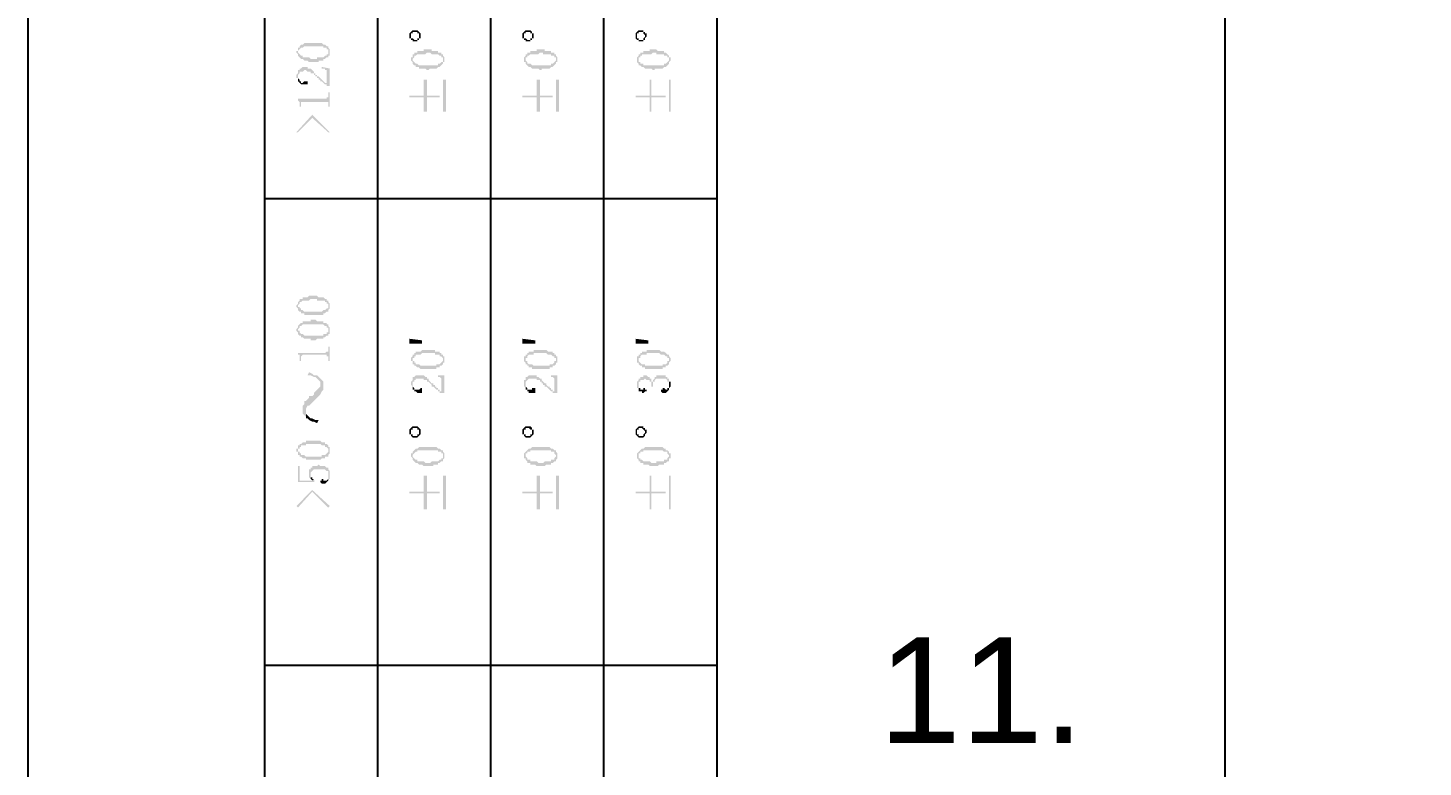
# Model space of a CAD drawing. Header units: millimetres. Extents: x 7018 to 13530, y 4187 to 5692.
# Drawn here: x 7965.94 to 8005.49, y 5206.51 to 5227.46 of the extents above; entities that cross this region are included whole.
import ezdxf

# ---------------------------------------------------------------- set-up
doc = ezdxf.new("R2010")
doc.units = ezdxf.units.MM
doc.styles.get("Standard").update_dxf_attribs({"font": 'arial.ttf'})

msp = doc.modelspace()

# ---------------------------------------------------------------- hatches: boundary and pattern name
at = {"transparency": 33554559}
for points in [[(7976.757, 5227.255), (7976.757, 5227.21), (7976.757, 5227.165), (7976.802, 5227.165), (7976.802, 5227.12), (7976.802, 5227.255), (7976.802, 5227.3), (7976.848, 5227.3), (7976.848, 5227.345), (7976.983, 5227.345), (7976.983, 5227.3), (7977.028, 5227.3), (7977.028, 5227.255), (7977.028, 5227.12), (7977.028, 5227.165), (7977.073, 5227.165), (7977.073, 5227.21), (7977.073, 5227.255), (7977.073, 5227.3), (7977.073, 5227.3), (7977.028, 5227.345), (7977.028, 5227.345), (7976.983, 5227.391), (7976.848, 5227.391), (7976.802, 5227.345), (7976.802, 5227.345), (7976.757, 5227.3)], [(7976.802, 5227.12), (7976.848, 5227.12), (7976.848, 5227.075), (7976.983, 5227.075), (7976.983, 5227.12), (7977.028, 5227.12), (7977.028, 5227.255), (7977.028, 5227.21), (7977.028, 5227.165), (7976.983, 5227.165), (7976.983, 5227.12), (7976.893, 5227.12), (7976.848, 5227.165), (7976.802, 5227.165), (7976.802, 5227.255), (7976.802, 5227.255)], [(7979.962, 5227.255), (7979.962, 5227.21), (7979.962, 5227.165), (7980.007, 5227.165), (7980.007, 5227.12), (7980.007, 5227.255), (7980.007, 5227.3), (7980.052, 5227.3), (7980.052, 5227.345), (7980.187, 5227.345), (7980.187, 5227.3), (7980.233, 5227.3), (7980.233, 5227.255), (7980.233, 5227.12), (7980.233, 5227.165), (7980.278, 5227.165), (7980.278, 5227.21), (7980.278, 5227.255), (7980.278, 5227.3), (7980.233, 5227.3), (7980.233, 5227.345), (7980.233, 5227.345), (7980.187, 5227.391), (7980.052, 5227.391), (7980.007, 5227.345), (7980.007, 5227.345), (7979.962, 5227.3)], [(7980.007, 5227.12), (7980.052, 5227.12), (7980.052, 5227.075), (7980.187, 5227.075), (7980.187, 5227.12), (7980.233, 5227.12), (7980.233, 5227.255), (7980.233, 5227.21), (7980.233, 5227.165), (7980.187, 5227.165), (7980.187, 5227.12), (7980.097, 5227.12), (7980.052, 5227.165), (7980.007, 5227.165), (7980.007, 5227.255), (7980.007, 5227.255)], [(7983.166, 5227.255), (7983.166, 5227.21), (7983.166, 5227.165), (7983.166, 5227.165), (7983.211, 5227.12), (7983.211, 5227.255), (7983.211, 5227.3), (7983.256, 5227.3), (7983.256, 5227.345), (7983.392, 5227.345), (7983.392, 5227.3), (7983.392, 5227.3), (7983.437, 5227.255), (7983.437, 5227.12), (7983.437, 5227.165), (7983.437, 5227.165), (7983.482, 5227.21), (7983.482, 5227.255), (7983.482, 5227.3), (7983.437, 5227.3), (7983.437, 5227.345), (7983.392, 5227.345), (7983.392, 5227.391), (7983.256, 5227.391), (7983.211, 5227.345), (7983.211, 5227.345), (7983.166, 5227.3)], [(7983.211, 5227.12), (7983.256, 5227.12), (7983.256, 5227.075), (7983.392, 5227.075), (7983.392, 5227.12), (7983.437, 5227.12), (7983.437, 5227.255), (7983.437, 5227.21), (7983.437, 5227.21), (7983.392, 5227.165), (7983.392, 5227.12), (7983.256, 5227.12), (7983.256, 5227.165), (7983.211, 5227.165), (7983.211, 5227.255), (7983.211, 5227.255)], [(7973.553, 5226.759), (7973.553, 5226.759), (7973.598, 5226.714), (7973.598, 5226.668), (7973.598, 5226.804), (7973.598, 5226.804), (7973.643, 5226.849), (7973.643, 5226.849), (7973.688, 5226.894), (7973.733, 5226.894), (7973.779, 5226.939), (7974.32, 5226.939), (7974.32, 5226.894), (7974.41, 5226.894), (7974.41, 5226.849), (7974.456, 5226.849), (7974.456, 5226.804), (7974.456, 5226.759), (7974.456, 5226.939), (7974.41, 5226.939), (7974.365, 5226.984), (7974.32, 5226.984), (7974.275, 5227.029), (7973.779, 5227.029), (7973.733, 5226.984), (7973.688, 5226.984), (7973.643, 5226.939), (7973.643, 5226.894), (7973.598, 5226.894), (7973.598, 5226.804), (7973.553, 5226.804)], [(7973.598, 5226.668), (7973.643, 5226.623), (7973.643, 5226.623), (7973.688, 5226.578), (7973.733, 5226.578), (7973.779, 5226.533), (7973.869, 5226.533), (7973.914, 5226.488), (7974.185, 5226.488), (7974.185, 5226.533), (7974.32, 5226.533), (7974.32, 5226.578), (7974.365, 5226.578), (7974.41, 5226.623), (7974.456, 5226.623), (7974.456, 5226.668), (7974.501, 5226.668), (7974.501, 5226.714), (7974.501, 5226.759), (7974.501, 5226.804), (7974.501, 5226.849), (7974.501, 5226.849), (7974.456, 5226.894), (7974.456, 5226.759), (7974.456, 5226.714), (7974.41, 5226.714), (7974.41, 5226.668), (7974.365, 5226.668), (7974.32, 5226.623), (7974.14, 5226.623), (7974.14, 5226.578), (7973.959, 5226.578), (7973.914, 5226.623), (7973.733, 5226.623), (7973.733, 5226.668), (7973.688, 5226.668), (7973.643, 5226.714), (7973.643, 5226.714), (7973.598, 5226.759), (7973.598, 5226.759)], [(7976.802, 5226.578), (7976.802, 5226.533), (7976.802, 5226.533), (7976.848, 5226.488), (7976.848, 5226.443), (7976.848, 5226.578), (7976.848, 5226.578), (7976.893, 5226.623), (7976.893, 5226.668), (7976.938, 5226.668), (7976.983, 5226.714), (7977.209, 5226.714), (7977.254, 5226.759), (7977.344, 5226.759), (7977.389, 5226.714), (7977.57, 5226.714), (7977.615, 5226.668), (7977.66, 5226.668), (7977.66, 5226.623), (7977.705, 5226.623), (7977.705, 5226.578), (7977.705, 5226.714), (7977.66, 5226.714), (7977.66, 5226.759), (7977.57, 5226.759), (7977.57, 5226.804), (7977.389, 5226.804), (7977.389, 5226.849), (7977.164, 5226.849), (7977.164, 5226.804), (7976.983, 5226.804), (7976.983, 5226.759), (7976.893, 5226.759), (7976.893, 5226.714), (7976.848, 5226.714), (7976.848, 5226.668), (7976.848, 5226.623), (7976.802, 5226.623)], [(7980.007, 5226.578), (7980.007, 5226.533), (7980.007, 5226.488), (7980.052, 5226.488), (7980.052, 5226.443), (7980.052, 5226.578), (7980.052, 5226.623), (7980.097, 5226.623), (7980.097, 5226.668), (7980.142, 5226.668), (7980.187, 5226.714), (7980.413, 5226.714), (7980.458, 5226.759), (7980.548, 5226.759), (7980.548, 5226.714), (7980.774, 5226.714), (7980.774, 5226.668), (7980.864, 5226.668), (7980.864, 5226.623), (7980.909, 5226.623), (7980.909, 5226.578), (7980.909, 5226.714), (7980.864, 5226.714), (7980.864, 5226.759), (7980.774, 5226.759), (7980.774, 5226.804), (7980.594, 5226.804), (7980.594, 5226.849), (7980.368, 5226.849), (7980.368, 5226.804), (7980.187, 5226.804), (7980.187, 5226.759), (7980.097, 5226.759), (7980.097, 5226.714), (7980.052, 5226.714), (7980.052, 5226.668), (7980.052, 5226.668), (7980.007, 5226.623)], [(7983.211, 5226.578), (7983.211, 5226.533), (7983.211, 5226.488), (7983.211, 5226.488), (7983.256, 5226.443), (7983.256, 5226.578), (7983.256, 5226.623), (7983.302, 5226.623), (7983.302, 5226.668), (7983.347, 5226.668), (7983.347, 5226.714), (7983.617, 5226.714), (7983.663, 5226.759), (7983.753, 5226.759), (7983.753, 5226.714), (7983.978, 5226.714), (7983.978, 5226.668), (7984.069, 5226.668), (7984.069, 5226.623), (7984.114, 5226.623), (7984.114, 5226.578), (7984.114, 5226.668), (7984.069, 5226.714), (7984.069, 5226.714), (7984.024, 5226.759), (7983.978, 5226.759), (7983.978, 5226.804), (7983.798, 5226.804), (7983.753, 5226.849), (7983.572, 5226.849), (7983.572, 5226.804), (7983.392, 5226.804), (7983.392, 5226.759), (7983.302, 5226.759), (7983.302, 5226.714), (7983.256, 5226.714), (7983.256, 5226.668), (7983.256, 5226.668), (7983.211, 5226.623)], [(7976.848, 5226.443), (7976.893, 5226.398), (7976.938, 5226.398), (7976.938, 5226.352), (7977.028, 5226.352), (7977.028, 5226.307), (7977.209, 5226.307), (7977.254, 5226.262), (7977.299, 5226.262), (7977.344, 5226.307), (7977.525, 5226.307), (7977.57, 5226.352), (7977.615, 5226.352), (7977.66, 5226.398), (7977.66, 5226.398), (7977.705, 5226.443), (7977.705, 5226.488), (7977.75, 5226.488), (7977.75, 5226.533), (7977.75, 5226.578), (7977.75, 5226.623), (7977.75, 5226.623), (7977.705, 5226.668), (7977.705, 5226.533), (7977.705, 5226.488), (7977.66, 5226.488), (7977.615, 5226.443), (7977.57, 5226.443), (7977.57, 5226.398), (7977.028, 5226.398), (7976.983, 5226.443), (7976.938, 5226.443), (7976.893, 5226.488), (7976.893, 5226.488), (7976.848, 5226.533), (7976.848, 5226.578)], [(7980.052, 5226.443), (7980.097, 5226.398), (7980.097, 5226.398), (7980.142, 5226.352), (7980.187, 5226.352), (7980.233, 5226.307), (7980.413, 5226.307), (7980.458, 5226.262), (7980.503, 5226.262), (7980.503, 5226.307), (7980.729, 5226.307), (7980.774, 5226.352), (7980.819, 5226.352), (7980.864, 5226.398), (7980.864, 5226.398), (7980.909, 5226.443), (7980.909, 5226.488), (7980.955, 5226.488), (7980.955, 5226.533), (7980.955, 5226.578), (7980.955, 5226.623), (7980.955, 5226.623), (7980.909, 5226.668), (7980.909, 5226.533), (7980.909, 5226.533), (7980.864, 5226.488), (7980.864, 5226.488), (7980.819, 5226.443), (7980.774, 5226.443), (7980.774, 5226.398), (7980.233, 5226.398), (7980.187, 5226.443), (7980.097, 5226.443), (7980.097, 5226.488), (7980.097, 5226.488), (7980.052, 5226.533), (7980.052, 5226.578)], [(7983.256, 5226.443), (7983.256, 5226.398), (7983.302, 5226.398), (7983.347, 5226.352), (7983.392, 5226.352), (7983.437, 5226.307), (7983.617, 5226.307), (7983.663, 5226.262), (7983.708, 5226.262), (7983.708, 5226.307), (7983.933, 5226.307), (7983.978, 5226.352), (7984.024, 5226.352), (7984.069, 5226.398), (7984.069, 5226.398), (7984.114, 5226.443), (7984.114, 5226.488), (7984.114, 5226.488), (7984.159, 5226.533), (7984.159, 5226.578), (7984.159, 5226.623), (7984.114, 5226.623), (7984.114, 5226.668), (7984.114, 5226.533), (7984.114, 5226.533), (7984.069, 5226.488), (7984.069, 5226.488), (7984.024, 5226.443), (7983.978, 5226.443), (7983.978, 5226.398), (7983.392, 5226.398), (7983.392, 5226.443), (7983.302, 5226.443), (7983.302, 5226.488), (7983.256, 5226.488), (7983.256, 5226.533), (7983.256, 5226.578)], [(7973.553, 5226.082), (7973.553, 5226.037), (7973.598, 5226.037), (7973.598, 5225.946), (7973.598, 5226.082), (7973.598, 5226.127), (7973.598, 5226.127), (7973.643, 5226.172), (7973.643, 5226.217), (7973.733, 5226.217), (7973.779, 5226.262), (7973.824, 5226.262), (7973.869, 5226.217), (7973.959, 5226.217), (7973.959, 5226.172), (7974.049, 5226.172), (7974.049, 5226.127), (7974.095, 5226.127), (7974.095, 5226.082), (7974.14, 5226.082), (7974.14, 5226.037), (7974.185, 5226.037), (7974.185, 5225.991), (7974.23, 5225.991), (7974.23, 5225.946), (7974.275, 5225.946), (7974.32, 5225.901), (7974.32, 5225.901), (7974.365, 5225.856), (7974.41, 5225.856), (7974.41, 5225.811), (7974.41, 5225.901), (7974.365, 5225.901), (7974.32, 5225.946), (7974.32, 5225.946), (7974.275, 5225.991), (7974.275, 5225.991), (7974.23, 5226.037), (7974.23, 5226.037), (7974.185, 5226.082), (7974.14, 5226.082), (7974.14, 5226.127), (7974.095, 5226.127), (7974.095, 5226.172), (7974.049, 5226.172), (7974.049, 5226.217), (7974.049, 5226.217), (7974.004, 5226.262), (7974.004, 5226.262), (7973.959, 5226.307), (7973.869, 5226.307), (7973.869, 5226.352), (7973.733, 5226.352), (7973.688, 5226.307), (7973.643, 5226.307), (7973.643, 5226.262), (7973.598, 5226.262), (7973.598, 5226.217), (7973.598, 5226.172), (7973.598, 5226.172), (7973.553, 5226.127)], [(7973.598, 5225.946), (7973.598, 5225.946), (7973.643, 5225.901), (7973.643, 5225.901), (7973.688, 5225.856), (7973.869, 5225.856), (7973.869, 5225.946), (7973.779, 5225.946), (7973.733, 5225.901), (7973.688, 5225.901), (7973.688, 5225.946), (7973.643, 5225.946), (7973.643, 5225.991), (7973.643, 5225.991), (7973.598, 5226.037), (7973.598, 5226.082)], [(7974.275, 5226.352), (7974.275, 5226.307), (7974.365, 5226.307), (7974.365, 5226.262), (7974.41, 5226.262), (7974.41, 5226.217), (7974.41, 5225.811), (7974.501, 5225.811), (7974.501, 5226.307)], [(7976.757, 5225.54), (7976.757, 5225.495), (7977.164, 5225.495), (7977.164, 5225.089), (7977.254, 5225.089), (7977.254, 5225.495), (7977.615, 5225.495), (7977.615, 5225.54), (7977.254, 5225.54), (7977.254, 5225.991), (7977.164, 5225.991), (7977.164, 5225.54)], [(7977.795, 5225.089), (7977.795, 5225.991), (7977.705, 5225.991), (7977.705, 5225.089)], [(7979.962, 5225.54), (7979.962, 5225.495), (7980.368, 5225.495), (7980.368, 5225.089), (7980.458, 5225.089), (7980.458, 5225.495), (7980.819, 5225.495), (7980.819, 5225.54), (7980.458, 5225.54), (7980.458, 5225.991), (7980.368, 5225.991), (7980.368, 5225.54)], [(7981, 5225.089), (7981, 5225.991), (7980.909, 5225.991), (7980.909, 5225.089)], [(7983.166, 5225.54), (7983.166, 5225.495), (7983.572, 5225.495), (7983.572, 5225.089), (7983.617, 5225.089), (7983.617, 5225.495), (7984.024, 5225.495), (7984.024, 5225.54), (7983.617, 5225.54), (7983.617, 5225.991), (7983.572, 5225.991), (7983.572, 5225.54)], [(7984.159, 5225.089), (7984.159, 5225.991), (7984.114, 5225.991), (7984.114, 5225.089)], [(7973.553, 5225.45), (7973.598, 5225.45), (7973.598, 5225.405), (7973.598, 5225.405), (7973.643, 5225.36), (7973.643, 5225.314), (7973.643, 5225.224), (7973.688, 5225.224), (7973.688, 5225.36), (7974.456, 5225.36), (7974.456, 5225.314), (7974.456, 5225.224), (7974.501, 5225.224), (7974.501, 5225.63), (7974.456, 5225.63), (7974.456, 5225.54), (7974.456, 5225.495), (7974.41, 5225.495), (7974.41, 5225.45), (7974.365, 5225.45)], [(7973.553, 5224.502), (7973.598, 5224.502), (7974.004, 5224.908), (7974.456, 5224.502), (7974.501, 5224.502), (7974.004, 5224.999)], [(7973.553, 5219.597), (7973.553, 5219.552), (7973.553, 5219.552), (7973.598, 5219.507), (7973.598, 5219.461), (7973.598, 5219.597), (7973.598, 5219.597), (7973.643, 5219.642), (7973.643, 5219.687), (7973.688, 5219.687), (7973.733, 5219.732), (7973.914, 5219.732), (7973.959, 5219.777), (7974.14, 5219.777), (7974.14, 5219.732), (7974.365, 5219.732), (7974.365, 5219.687), (7974.41, 5219.687), (7974.41, 5219.642), (7974.456, 5219.642), (7974.456, 5219.597), (7974.456, 5219.732), (7974.41, 5219.732), (7974.41, 5219.777), (7974.365, 5219.777), (7974.32, 5219.823), (7974.185, 5219.823), (7974.14, 5219.868), (7973.914, 5219.868), (7973.869, 5219.823), (7973.733, 5219.823), (7973.733, 5219.777), (7973.643, 5219.777), (7973.643, 5219.732), (7973.643, 5219.732), (7973.598, 5219.687), (7973.598, 5219.642), (7973.598, 5219.642)], [(7973.598, 5219.461), (7973.643, 5219.416), (7973.688, 5219.416), (7973.688, 5219.371), (7973.779, 5219.371), (7973.779, 5219.326), (7974.32, 5219.326), (7974.32, 5219.371), (7974.365, 5219.371), (7974.41, 5219.416), (7974.456, 5219.416), (7974.456, 5219.461), (7974.456, 5219.461), (7974.501, 5219.507), (7974.501, 5219.552), (7974.501, 5219.597), (7974.501, 5219.642), (7974.501, 5219.642), (7974.456, 5219.687), (7974.456, 5219.552), (7974.456, 5219.507), (7974.41, 5219.507), (7974.365, 5219.461), (7974.32, 5219.461), (7974.275, 5219.416), (7973.779, 5219.416), (7973.733, 5219.461), (7973.688, 5219.461), (7973.688, 5219.507), (7973.643, 5219.507), (7973.643, 5219.552), (7973.598, 5219.552), (7973.598, 5219.597)], [(7973.553, 5218.92), (7973.553, 5218.875), (7973.553, 5218.875), (7973.598, 5218.83), (7973.598, 5218.784), (7973.598, 5218.92), (7973.598, 5218.92), (7973.643, 5218.965), (7973.643, 5219.01), (7973.688, 5219.01), (7973.733, 5219.055), (7974.32, 5219.055), (7974.365, 5219.01), (7974.41, 5219.01), (7974.41, 5218.965), (7974.456, 5218.965), (7974.456, 5218.92), (7974.456, 5219.055), (7974.41, 5219.055), (7974.41, 5219.1), (7974.32, 5219.1), (7974.32, 5219.146), (7974.14, 5219.146), (7974.095, 5219.191), (7973.959, 5219.191), (7973.959, 5219.146), (7973.733, 5219.146), (7973.733, 5219.1), (7973.688, 5219.1), (7973.643, 5219.055), (7973.643, 5219.055), (7973.598, 5219.01), (7973.598, 5218.965), (7973.598, 5218.965)], [(7973.598, 5218.784), (7973.643, 5218.739), (7973.688, 5218.739), (7973.688, 5218.694), (7973.733, 5218.694), (7973.779, 5218.649), (7973.959, 5218.649), (7973.959, 5218.604), (7974.095, 5218.604), (7974.14, 5218.649), (7974.32, 5218.649), (7974.32, 5218.694), (7974.365, 5218.694), (7974.41, 5218.739), (7974.456, 5218.739), (7974.456, 5218.784), (7974.501, 5218.784), (7974.501, 5218.83), (7974.501, 5218.92), (7974.501, 5218.965), (7974.501, 5218.965), (7974.456, 5219.01), (7974.456, 5218.875), (7974.456, 5218.83), (7974.41, 5218.83), (7974.41, 5218.784), (7974.32, 5218.784), (7974.32, 5218.739), (7973.779, 5218.739), (7973.733, 5218.784), (7973.688, 5218.784), (7973.643, 5218.83), (7973.643, 5218.875), (7973.598, 5218.875), (7973.598, 5218.92)], [(7976.757, 5218.649), (7977.118, 5218.604), (7977.118, 5218.514), (7976.757, 5218.514)], [(7979.962, 5218.649), (7980.323, 5218.604), (7980.323, 5218.514), (7979.962, 5218.514)], [(7983.166, 5218.649), (7983.527, 5218.604), (7983.527, 5218.514), (7983.166, 5218.514)], [(7973.553, 5218.243), (7973.598, 5218.243), (7973.598, 5218.198), (7973.643, 5218.198), (7973.643, 5218.153), (7973.643, 5218.017), (7973.688, 5218.017), (7973.688, 5218.153), (7973.688, 5218.153), (7973.733, 5218.198), (7974.41, 5218.198), (7974.41, 5218.153), (7974.456, 5218.153), (7974.456, 5218.017), (7974.501, 5218.017), (7974.501, 5218.423), (7974.456, 5218.423), (7974.456, 5218.333), (7974.456, 5218.288), (7974.41, 5218.288), (7974.365, 5218.243)], [(7976.802, 5218.062), (7976.802, 5218.017), (7976.848, 5218.017), (7976.848, 5217.972), (7976.848, 5217.927), (7976.848, 5218.062), (7976.848, 5218.107), (7976.893, 5218.107), (7976.893, 5218.153), (7976.938, 5218.153), (7976.938, 5218.198), (7977.073, 5218.198), (7977.118, 5218.243), (7977.479, 5218.243), (7977.479, 5218.198), (7977.615, 5218.198), (7977.615, 5218.153), (7977.66, 5218.153), (7977.705, 5218.107), (7977.705, 5218.062), (7977.705, 5218.198), (7977.66, 5218.198), (7977.66, 5218.243), (7977.615, 5218.243), (7977.615, 5218.288), (7977.479, 5218.288), (7977.479, 5218.333), (7977.118, 5218.333), (7977.073, 5218.288), (7976.938, 5218.288), (7976.938, 5218.243), (7976.893, 5218.243), (7976.893, 5218.198), (7976.848, 5218.198), (7976.848, 5218.153), (7976.848, 5218.153), (7976.802, 5218.107)], [(7976.848, 5217.927), (7976.893, 5217.927), (7976.893, 5217.882), (7976.938, 5217.882), (7976.983, 5217.837), (7977.028, 5217.837), (7977.073, 5217.792), (7977.525, 5217.792), (7977.525, 5217.837), (7977.615, 5217.837), (7977.615, 5217.882), (7977.66, 5217.882), (7977.705, 5217.927), (7977.705, 5217.972), (7977.75, 5217.972), (7977.75, 5218.017), (7977.75, 5218.062), (7977.75, 5218.107), (7977.75, 5218.153), (7977.705, 5218.153), (7977.705, 5218.198), (7977.705, 5218.017), (7977.705, 5218.017), (7977.66, 5217.972), (7977.66, 5217.972), (7977.615, 5217.927), (7977.525, 5217.927), (7977.525, 5217.882), (7977.073, 5217.882), (7977.028, 5217.927), (7976.938, 5217.927), (7976.938, 5217.972), (7976.893, 5217.972), (7976.893, 5218.017), (7976.848, 5218.017), (7976.848, 5218.062)], [(7980.007, 5218.062), (7980.007, 5218.017), (7980.007, 5218.017), (7980.052, 5217.972), (7980.052, 5217.927), (7980.052, 5218.062), (7980.052, 5218.107), (7980.097, 5218.107), (7980.097, 5218.153), (7980.097, 5218.153), (7980.142, 5218.198), (7980.278, 5218.198), (7980.278, 5218.243), (7980.639, 5218.243), (7980.684, 5218.198), (7980.774, 5218.198), (7980.819, 5218.153), (7980.864, 5218.153), (7980.864, 5218.107), (7980.909, 5218.107), (7980.909, 5218.062), (7980.909, 5218.198), (7980.864, 5218.198), (7980.864, 5218.243), (7980.819, 5218.243), (7980.819, 5218.288), (7980.684, 5218.288), (7980.639, 5218.333), (7980.278, 5218.333), (7980.278, 5218.288), (7980.142, 5218.288), (7980.142, 5218.243), (7980.097, 5218.243), (7980.097, 5218.198), (7980.052, 5218.198), (7980.052, 5218.153), (7980.007, 5218.153)], [(7980.052, 5217.927), (7980.097, 5217.927), (7980.097, 5217.882), (7980.142, 5217.882), (7980.142, 5217.837), (7980.233, 5217.837), (7980.233, 5217.792), (7980.729, 5217.792), (7980.729, 5217.837), (7980.819, 5217.837), (7980.819, 5217.882), (7980.864, 5217.882), (7980.909, 5217.927), (7980.909, 5217.972), (7980.955, 5217.972), (7980.955, 5218.017), (7980.955, 5218.062), (7980.955, 5218.107), (7980.955, 5218.153), (7980.909, 5218.153), (7980.909, 5218.198), (7980.909, 5218.017), (7980.864, 5218.017), (7980.864, 5217.972), (7980.864, 5217.972), (7980.819, 5217.927), (7980.729, 5217.927), (7980.729, 5217.882), (7980.278, 5217.882), (7980.233, 5217.927), (7980.142, 5217.927), (7980.097, 5217.972), (7980.097, 5218.017), (7980.052, 5218.017), (7980.052, 5218.062)], [(7983.211, 5218.062), (7983.211, 5218.017), (7983.211, 5217.972), (7983.256, 5217.972), (7983.256, 5217.927), (7983.256, 5218.062), (7983.256, 5218.107), (7983.302, 5218.107), (7983.302, 5218.153), (7983.302, 5218.153), (7983.347, 5218.198), (7983.482, 5218.198), (7983.482, 5218.243), (7983.843, 5218.243), (7983.888, 5218.198), (7983.978, 5218.198), (7984.024, 5218.153), (7984.069, 5218.153), (7984.069, 5218.107), (7984.114, 5218.107), (7984.114, 5218.062), (7984.114, 5218.198), (7984.069, 5218.198), (7984.024, 5218.243), (7984.024, 5218.243), (7983.978, 5218.288), (7983.888, 5218.288), (7983.843, 5218.333), (7983.482, 5218.333), (7983.482, 5218.288), (7983.347, 5218.288), (7983.347, 5218.243), (7983.302, 5218.243), (7983.302, 5218.198), (7983.256, 5218.198), (7983.256, 5218.153), (7983.211, 5218.153)], [(7983.256, 5217.927), (7983.256, 5217.927), (7983.302, 5217.882), (7983.347, 5217.882), (7983.347, 5217.837), (7983.437, 5217.837), (7983.437, 5217.792), (7983.933, 5217.792), (7983.933, 5217.837), (7984.024, 5217.837), (7984.024, 5217.882), (7984.069, 5217.882), (7984.114, 5217.927), (7984.114, 5217.972), (7984.114, 5217.972), (7984.159, 5218.017), (7984.159, 5218.062), (7984.159, 5218.107), (7984.159, 5218.107), (7984.114, 5218.153), (7984.114, 5218.198), (7984.114, 5218.017), (7984.069, 5218.017), (7984.069, 5217.972), (7984.069, 5217.972), (7984.024, 5217.927), (7983.933, 5217.927), (7983.933, 5217.882), (7983.437, 5217.882), (7983.437, 5217.927), (7983.347, 5217.927), (7983.302, 5217.972), (7983.302, 5217.972), (7983.256, 5218.017), (7983.256, 5218.062)], [(7973.869, 5217.611), (7973.959, 5217.611), (7974.049, 5217.566), (7974.095, 5217.566), (7974.14, 5217.521), (7974.14, 5217.521), (7974.185, 5217.476), (7974.23, 5217.431), (7974.23, 5217.069), (7974.23, 5217.069), (7974.275, 5217.16), (7974.32, 5217.205), (7974.32, 5217.431), (7974.275, 5217.476), (7974.23, 5217.521), (7974.23, 5217.521), (7974.185, 5217.566), (7974.14, 5217.611), (7974.049, 5217.611), (7974.004, 5217.656), (7973.914, 5217.701)], [(7976.802, 5217.385), (7976.802, 5217.34), (7976.802, 5217.34), (7976.848, 5217.295), (7976.848, 5217.25), (7976.848, 5217.385), (7976.848, 5217.431), (7976.893, 5217.431), (7976.893, 5217.476), (7976.938, 5217.476), (7976.938, 5217.521), (7977.164, 5217.521), (7977.164, 5217.476), (7977.254, 5217.476), (7977.254, 5217.431), (7977.299, 5217.431), (7977.344, 5217.385), (7977.344, 5217.385), (7977.389, 5217.34), (7977.389, 5217.295), (7977.434, 5217.295), (7977.479, 5217.25), (7977.479, 5217.25), (7977.525, 5217.205), (7977.57, 5217.205), (7977.57, 5217.16), (7977.615, 5217.16), (7977.615, 5217.115), (7977.66, 5217.115), (7977.66, 5217.16), (7977.615, 5217.16), (7977.615, 5217.205), (7977.57, 5217.205), (7977.57, 5217.25), (7977.525, 5217.25), (7977.525, 5217.295), (7977.479, 5217.295), (7977.479, 5217.34), (7977.434, 5217.34), (7977.434, 5217.385), (7977.389, 5217.385), (7977.344, 5217.431), (7977.344, 5217.431), (7977.299, 5217.476), (7977.299, 5217.521), (7977.254, 5217.521), (7977.254, 5217.566), (7977.209, 5217.566), (7977.164, 5217.611), (7976.938, 5217.611), (7976.893, 5217.566), (7976.848, 5217.566), (7976.848, 5217.521), (7976.848, 5217.476), (7976.848, 5217.476), (7976.802, 5217.431)], [(7977.525, 5217.611), (7977.57, 5217.611), (7977.57, 5217.566), (7977.615, 5217.566), (7977.66, 5217.521), (7977.66, 5217.115), (7977.75, 5217.115), (7977.75, 5217.611)], [(7980.007, 5217.385), (7980.007, 5217.34), (7980.007, 5217.295), (7980.052, 5217.295), (7980.052, 5217.25), (7980.052, 5217.385), (7980.052, 5217.431), (7980.052, 5217.431), (7980.097, 5217.476), (7980.097, 5217.476), (7980.142, 5217.521), (7980.368, 5217.521), (7980.368, 5217.476), (7980.458, 5217.476), (7980.458, 5217.431), (7980.503, 5217.431), (7980.503, 5217.385), (7980.548, 5217.385), (7980.548, 5217.34), (7980.594, 5217.34), (7980.594, 5217.295), (7980.639, 5217.295), (7980.684, 5217.25), (7980.684, 5217.25), (7980.729, 5217.205), (7980.729, 5217.205), (7980.774, 5217.16), (7980.819, 5217.16), (7980.819, 5217.115), (7980.864, 5217.115), (7980.864, 5217.16), (7980.819, 5217.16), (7980.819, 5217.205), (7980.774, 5217.205), (7980.774, 5217.25), (7980.729, 5217.25), (7980.729, 5217.295), (7980.684, 5217.295), (7980.639, 5217.34), (7980.639, 5217.385), (7980.594, 5217.385), (7980.548, 5217.431), (7980.548, 5217.431), (7980.503, 5217.476), (7980.503, 5217.521), (7980.458, 5217.521), (7980.413, 5217.566), (7980.368, 5217.566), (7980.368, 5217.611), (7980.142, 5217.611), (7980.097, 5217.566), (7980.052, 5217.566), (7980.052, 5217.521), (7980.052, 5217.476), (7980.007, 5217.476)], [(7980.729, 5217.611), (7980.774, 5217.611), (7980.774, 5217.566), (7980.819, 5217.566), (7980.864, 5217.521), (7980.864, 5217.115), (7980.955, 5217.115), (7980.955, 5217.611)], [(7983.211, 5217.34), (7983.211, 5217.25), (7983.256, 5217.25), (7983.256, 5217.34), (7983.256, 5217.385), (7983.256, 5217.431), (7983.302, 5217.431), (7983.302, 5217.476), (7983.392, 5217.476), (7983.437, 5217.521), (7983.482, 5217.476), (7983.572, 5217.476), (7983.572, 5217.431), (7983.617, 5217.431), (7983.617, 5217.385), (7983.617, 5217.34), (7983.617, 5217.295), (7983.663, 5217.295), (7983.663, 5217.34), (7983.663, 5217.431), (7983.708, 5217.431), (7983.708, 5217.476), (7983.708, 5217.476), (7983.753, 5217.521), (7984.024, 5217.521), (7984.069, 5217.476), (7984.069, 5217.431), (7984.114, 5217.431), (7984.114, 5217.385), (7984.114, 5217.34), (7984.114, 5217.521), (7984.069, 5217.521), (7984.069, 5217.566), (7984.024, 5217.566), (7984.024, 5217.611), (7983.753, 5217.611), (7983.753, 5217.566), (7983.708, 5217.566), (7983.708, 5217.521), (7983.708, 5217.521), (7983.663, 5217.476), (7983.663, 5217.431), (7983.617, 5217.431), (7983.617, 5217.521), (7983.572, 5217.521), (7983.572, 5217.566), (7983.527, 5217.566), (7983.482, 5217.611), (7983.392, 5217.611), (7983.392, 5217.566), (7983.302, 5217.566), (7983.302, 5217.521), (7983.256, 5217.521), (7983.256, 5217.476), (7983.256, 5217.476), (7983.211, 5217.431), (7983.211, 5217.385)], [(7983.888, 5217.16), (7983.888, 5217.16), (7983.933, 5217.115), (7984.024, 5217.115), (7984.069, 5217.16), (7984.069, 5217.16), (7984.114, 5217.205), (7984.114, 5217.25), (7984.114, 5217.25), (7984.159, 5217.295), (7984.159, 5217.34), (7984.159, 5217.385), (7984.159, 5217.431), (7984.114, 5217.431), (7984.114, 5217.476), (7984.114, 5217.34), (7984.114, 5217.295), (7984.114, 5217.25), (7984.069, 5217.25), (7984.069, 5217.205), (7984.024, 5217.205), (7983.978, 5217.25), (7983.933, 5217.25), (7983.933, 5217.205), (7983.888, 5217.205)], [(7973.733, 5216.663), (7973.733, 5216.528), (7973.779, 5216.483), (7973.824, 5216.438), (7973.824, 5216.618), (7973.824, 5216.663), (7973.869, 5216.754), (7973.914, 5216.754), (7973.959, 5216.799), (7974.004, 5216.844), (7974.049, 5216.889), (7974.095, 5216.934), (7974.14, 5216.979), (7974.14, 5216.979), (7974.185, 5217.024), (7974.23, 5217.069), (7974.23, 5217.34), (7974.23, 5217.295), (7974.185, 5217.25), (7974.14, 5217.205), (7974.095, 5217.16), (7974.049, 5217.115), (7974.049, 5217.069), (7974.004, 5217.024), (7973.914, 5217.024), (7973.914, 5216.979), (7973.869, 5216.934), (7973.824, 5216.889), (7973.779, 5216.889), (7973.779, 5216.799), (7973.733, 5216.754), (7973.733, 5216.708)], [(7976.848, 5217.25), (7976.848, 5217.205), (7976.893, 5217.205), (7976.893, 5217.16), (7976.938, 5217.16), (7976.983, 5217.115), (7977.118, 5217.115), (7977.118, 5217.205), (7977.118, 5217.25), (7977.073, 5217.25), (7977.028, 5217.205), (7976.893, 5217.205), (7976.893, 5217.25), (7976.893, 5217.25), (7976.848, 5217.295), (7976.848, 5217.34), (7976.848, 5217.34)], [(7980.052, 5217.25), (7980.052, 5217.205), (7980.097, 5217.205), (7980.097, 5217.16), (7980.142, 5217.16), (7980.142, 5217.115), (7980.323, 5217.115), (7980.323, 5217.205), (7980.323, 5217.25), (7980.233, 5217.25), (7980.233, 5217.205), (7980.097, 5217.205), (7980.097, 5217.25), (7980.097, 5217.25), (7980.052, 5217.295), (7980.052, 5217.34), (7980.052, 5217.34)], [(7983.256, 5217.25), (7983.256, 5217.205), (7983.256, 5217.16), (7983.347, 5217.16), (7983.347, 5217.115), (7983.392, 5217.115), (7983.437, 5217.16), (7983.482, 5217.16), (7983.482, 5217.205), (7983.437, 5217.205), (7983.437, 5217.25), (7983.392, 5217.25), (7983.392, 5217.205), (7983.302, 5217.205), (7983.302, 5217.25), (7983.256, 5217.25), (7983.256, 5217.295), (7983.256, 5217.34)], [(7973.824, 5216.438), (7973.824, 5216.392), (7973.869, 5216.392), (7973.914, 5216.347), (7974.004, 5216.302), (7974.049, 5216.302), (7974.14, 5216.257), (7974.185, 5216.347), (7974.095, 5216.347), (7974.004, 5216.392), (7973.959, 5216.392), (7973.914, 5216.438), (7973.914, 5216.438), (7973.869, 5216.483), (7973.824, 5216.528), (7973.824, 5216.618)], [(7976.757, 5216.031), (7976.757, 5215.941), (7976.802, 5215.941), (7976.802, 5215.896), (7976.802, 5216.077), (7976.848, 5216.077), (7976.848, 5216.122), (7976.983, 5216.122), (7976.983, 5216.077), (7977.028, 5216.077), (7977.028, 5216.031), (7977.028, 5215.896), (7977.028, 5215.896), (7977.073, 5215.941), (7977.073, 5215.986), (7977.073, 5216.077), (7977.073, 5216.077), (7977.028, 5216.122), (7977.028, 5216.122), (7976.983, 5216.167), (7976.848, 5216.167), (7976.802, 5216.122), (7976.802, 5216.122), (7976.757, 5216.077)], [(7979.962, 5216.031), (7979.962, 5215.941), (7980.007, 5215.941), (7980.007, 5215.896), (7980.007, 5216.077), (7980.052, 5216.077), (7980.052, 5216.122), (7980.142, 5216.122), (7980.187, 5216.077), (7980.233, 5216.077), (7980.233, 5216.031), (7980.233, 5215.896), (7980.233, 5215.896), (7980.278, 5215.941), (7980.278, 5215.986), (7980.278, 5216.077), (7980.233, 5216.077), (7980.233, 5216.122), (7980.233, 5216.122), (7980.187, 5216.167), (7980.052, 5216.167), (7980.007, 5216.122), (7980.007, 5216.122), (7979.962, 5216.077)], [(7983.166, 5216.031), (7983.166, 5215.941), (7983.166, 5215.941), (7983.211, 5215.896), (7983.211, 5216.077), (7983.256, 5216.077), (7983.256, 5216.122), (7983.347, 5216.122), (7983.392, 5216.077), (7983.392, 5216.077), (7983.437, 5216.031), (7983.437, 5215.896), (7983.437, 5215.941), (7983.482, 5215.986), (7983.482, 5216.077), (7983.437, 5216.077), (7983.437, 5216.122), (7983.392, 5216.122), (7983.392, 5216.167), (7983.256, 5216.167), (7983.211, 5216.122), (7983.211, 5216.122), (7983.166, 5216.077)], [(7976.802, 5215.896), (7976.802, 5215.896), (7976.848, 5215.851), (7976.983, 5215.851), (7977.028, 5215.896), (7977.028, 5216.031), (7977.028, 5215.986), (7977.028, 5215.941), (7976.983, 5215.941), (7976.983, 5215.896), (7976.848, 5215.896), (7976.848, 5215.941), (7976.802, 5215.941), (7976.802, 5215.986), (7976.802, 5215.986)], [(7980.007, 5215.896), (7980.007, 5215.896), (7980.052, 5215.851), (7980.187, 5215.851), (7980.233, 5215.896), (7980.233, 5216.031), (7980.233, 5215.986), (7980.233, 5215.941), (7980.187, 5215.941), (7980.187, 5215.896), (7980.052, 5215.896), (7980.052, 5215.941), (7980.007, 5215.941), (7980.007, 5215.986), (7980.007, 5215.986)], [(7983.211, 5215.896), (7983.211, 5215.896), (7983.256, 5215.851), (7983.392, 5215.851), (7983.437, 5215.896), (7983.437, 5216.031), (7983.437, 5215.986), (7983.437, 5215.986), (7983.392, 5215.941), (7983.392, 5215.896), (7983.256, 5215.896), (7983.256, 5215.941), (7983.211, 5215.941), (7983.211, 5215.986), (7983.211, 5215.986)], [(7973.553, 5215.49), (7973.553, 5215.445), (7973.598, 5215.445), (7973.598, 5215.4), (7973.598, 5215.354), (7973.598, 5215.49), (7973.598, 5215.535), (7973.643, 5215.535), (7973.643, 5215.58), (7973.688, 5215.58), (7973.688, 5215.625), (7973.824, 5215.625), (7973.824, 5215.67), (7974.23, 5215.67), (7974.275, 5215.625), (7974.365, 5215.625), (7974.365, 5215.58), (7974.41, 5215.58), (7974.456, 5215.535), (7974.456, 5215.49), (7974.456, 5215.625), (7974.456, 5215.625), (7974.41, 5215.67), (7974.365, 5215.67), (7974.365, 5215.715), (7974.275, 5215.715), (7974.23, 5215.761), (7973.824, 5215.761), (7973.824, 5215.715), (7973.733, 5215.715), (7973.688, 5215.67), (7973.643, 5215.67), (7973.643, 5215.625), (7973.598, 5215.625), (7973.598, 5215.58), (7973.598, 5215.535), (7973.553, 5215.535)], [(7973.598, 5215.354), (7973.643, 5215.354), (7973.643, 5215.309), (7973.688, 5215.309), (7973.733, 5215.264), (7973.824, 5215.264), (7973.824, 5215.219), (7974.23, 5215.219), (7974.275, 5215.264), (7974.365, 5215.264), (7974.365, 5215.309), (7974.456, 5215.309), (7974.456, 5215.354), (7974.456, 5215.354), (7974.501, 5215.4), (7974.501, 5215.445), (7974.501, 5215.49), (7974.501, 5215.535), (7974.501, 5215.58), (7974.456, 5215.58), (7974.456, 5215.625), (7974.456, 5215.49), (7974.456, 5215.445), (7974.456, 5215.445), (7974.41, 5215.4), (7974.41, 5215.4), (7974.365, 5215.354), (7974.275, 5215.354), (7974.275, 5215.309), (7973.824, 5215.309), (7973.779, 5215.354), (7973.688, 5215.354), (7973.688, 5215.4), (7973.643, 5215.4), (7973.643, 5215.445), (7973.598, 5215.445), (7973.598, 5215.49)], [(7976.802, 5215.309), (7976.802, 5215.309), (7976.848, 5215.264), (7976.848, 5215.219), (7976.848, 5215.354), (7976.848, 5215.354), (7976.893, 5215.4), (7976.893, 5215.4), (7976.938, 5215.445), (7976.983, 5215.445), (7976.983, 5215.49), (7977.57, 5215.49), (7977.57, 5215.445), (7977.66, 5215.445), (7977.66, 5215.4), (7977.705, 5215.4), (7977.705, 5215.354), (7977.705, 5215.309), (7977.705, 5215.49), (7977.66, 5215.49), (7977.615, 5215.535), (7977.57, 5215.535), (7977.525, 5215.58), (7977.028, 5215.58), (7976.983, 5215.535), (7976.938, 5215.535), (7976.893, 5215.49), (7976.893, 5215.49), (7976.848, 5215.445), (7976.848, 5215.4), (7976.802, 5215.4), (7976.802, 5215.354)], [(7976.848, 5215.219), (7976.893, 5215.174), (7976.893, 5215.174), (7976.938, 5215.129), (7976.983, 5215.129), (7977.028, 5215.084), (7977.118, 5215.084), (7977.164, 5215.039), (7977.434, 5215.039), (7977.434, 5215.084), (7977.57, 5215.084), (7977.57, 5215.129), (7977.615, 5215.129), (7977.66, 5215.174), (7977.705, 5215.174), (7977.705, 5215.219), (7977.705, 5215.219), (7977.75, 5215.264), (7977.75, 5215.309), (7977.75, 5215.354), (7977.75, 5215.4), (7977.75, 5215.4), (7977.705, 5215.445), (7977.705, 5215.309), (7977.705, 5215.264), (7977.66, 5215.264), (7977.66, 5215.219), (7977.615, 5215.219), (7977.57, 5215.174), (7977.389, 5215.174), (7977.344, 5215.129), (7977.209, 5215.129), (7977.164, 5215.174), (7976.983, 5215.174), (7976.983, 5215.219), (7976.938, 5215.219), (7976.893, 5215.264), (7976.893, 5215.264), (7976.848, 5215.309), (7976.848, 5215.309)], [(7980.007, 5215.309), (7980.007, 5215.264), (7980.052, 5215.264), (7980.052, 5215.219), (7980.052, 5215.354), (7980.052, 5215.4), (7980.097, 5215.4), (7980.097, 5215.445), (7980.187, 5215.445), (7980.187, 5215.49), (7980.774, 5215.49), (7980.774, 5215.445), (7980.864, 5215.445), (7980.864, 5215.4), (7980.864, 5215.4), (7980.909, 5215.354), (7980.909, 5215.309), (7980.909, 5215.49), (7980.864, 5215.49), (7980.819, 5215.535), (7980.774, 5215.535), (7980.729, 5215.58), (7980.233, 5215.58), (7980.187, 5215.535), (7980.142, 5215.535), (7980.097, 5215.49), (7980.097, 5215.49), (7980.052, 5215.445), (7980.052, 5215.445), (7980.007, 5215.4), (7980.007, 5215.354)], [(7980.052, 5215.219), (7980.097, 5215.174), (7980.097, 5215.129), (7980.187, 5215.129), (7980.187, 5215.084), (7980.323, 5215.084), (7980.368, 5215.039), (7980.594, 5215.039), (7980.639, 5215.084), (7980.774, 5215.084), (7980.774, 5215.129), (7980.819, 5215.129), (7980.864, 5215.174), (7980.909, 5215.174), (7980.909, 5215.219), (7980.909, 5215.219), (7980.955, 5215.264), (7980.955, 5215.309), (7980.955, 5215.354), (7980.955, 5215.4), (7980.955, 5215.4), (7980.909, 5215.445), (7980.909, 5215.309), (7980.909, 5215.309), (7980.864, 5215.264), (7980.864, 5215.219), (7980.774, 5215.219), (7980.774, 5215.174), (7980.594, 5215.174), (7980.548, 5215.129), (7980.413, 5215.129), (7980.368, 5215.174), (7980.187, 5215.174), (7980.187, 5215.219), (7980.097, 5215.219), (7980.097, 5215.264), (7980.097, 5215.264), (7980.052, 5215.309), (7980.052, 5215.309)], [(7983.211, 5215.309), (7983.211, 5215.264), (7983.211, 5215.264), (7983.256, 5215.219), (7983.256, 5215.354), (7983.256, 5215.4), (7983.302, 5215.4), (7983.302, 5215.445), (7983.392, 5215.445), (7983.392, 5215.49), (7983.933, 5215.49), (7983.978, 5215.445), (7984.069, 5215.445), (7984.069, 5215.4), (7984.069, 5215.4), (7984.114, 5215.354), (7984.114, 5215.309), (7984.114, 5215.445), (7984.069, 5215.49), (7984.024, 5215.49), (7984.024, 5215.535), (7983.978, 5215.535), (7983.933, 5215.58), (7983.437, 5215.58), (7983.392, 5215.535), (7983.347, 5215.535), (7983.302, 5215.49), (7983.302, 5215.49), (7983.256, 5215.445), (7983.256, 5215.445), (7983.211, 5215.4), (7983.211, 5215.354)], [(7983.256, 5215.219), (7983.256, 5215.174), (7983.302, 5215.174), (7983.302, 5215.129), (7983.392, 5215.129), (7983.392, 5215.084), (7983.527, 5215.084), (7983.572, 5215.039), (7983.798, 5215.039), (7983.843, 5215.084), (7983.978, 5215.084), (7983.978, 5215.129), (7984.024, 5215.129), (7984.069, 5215.174), (7984.114, 5215.174), (7984.114, 5215.219), (7984.114, 5215.264), (7984.159, 5215.264), (7984.159, 5215.309), (7984.159, 5215.354), (7984.159, 5215.4), (7984.114, 5215.4), (7984.114, 5215.445), (7984.114, 5215.309), (7984.114, 5215.309), (7984.069, 5215.264), (7984.069, 5215.219), (7983.978, 5215.219), (7983.978, 5215.174), (7983.753, 5215.174), (7983.753, 5215.129), (7983.617, 5215.129), (7983.572, 5215.174), (7983.392, 5215.174), (7983.347, 5215.219), (7983.302, 5215.219), (7983.302, 5215.264), (7983.256, 5215.264), (7983.256, 5215.309), (7983.256, 5215.309)], [(7973.598, 5215.039), (7973.598, 5214.587), (7974.049, 5214.587), (7974.095, 5214.632), (7974.049, 5214.632), (7974.049, 5214.677), (7974.004, 5214.632), (7973.643, 5214.632), (7973.643, 5215.039)], [(7973.914, 5214.813), (7973.914, 5214.768), (7973.914, 5214.723), (7973.914, 5214.723), (7973.959, 5214.677), (7973.959, 5214.813), (7973.959, 5214.858), (7973.959, 5214.858), (7974.004, 5214.903), (7974.004, 5214.903), (7974.049, 5214.948), (7974.365, 5214.948), (7974.41, 5214.903), (7974.456, 5214.903), (7974.456, 5214.858), (7974.456, 5214.677), (7974.501, 5214.677), (7974.501, 5214.723), (7974.501, 5214.768), (7974.501, 5214.858), (7974.501, 5214.903), (7974.501, 5214.903), (7974.456, 5214.948), (7974.456, 5214.993), (7974.41, 5214.993), (7974.365, 5215.039), (7974.23, 5215.039), (7974.185, 5215.084), (7974.185, 5215.084), (7974.14, 5215.039), (7974.004, 5215.039), (7974.004, 5214.993), (7973.959, 5214.993), (7973.959, 5214.948), (7973.914, 5214.948), (7973.914, 5214.903), (7973.914, 5214.858)], [(7973.959, 5214.677), (7973.959, 5214.677), (7974.004, 5214.632), (7974.004, 5214.632), (7974.049, 5214.677), (7974.004, 5214.677), (7974.004, 5214.723), (7973.959, 5214.723), (7973.959, 5214.768), (7973.959, 5214.813)], [(7974.23, 5214.587), (7974.23, 5214.587), (7974.275, 5214.542), (7974.365, 5214.542), (7974.41, 5214.587), (7974.41, 5214.587), (7974.456, 5214.632), (7974.456, 5214.768), (7974.456, 5214.723), (7974.456, 5214.677), (7974.456, 5214.677), (7974.41, 5214.632), (7974.32, 5214.632), (7974.32, 5214.677), (7974.275, 5214.677), (7974.275, 5214.632), (7974.23, 5214.632)], [(7976.757, 5214.316), (7976.757, 5214.271), (7977.164, 5214.271), (7977.164, 5213.82), (7977.254, 5213.82), (7977.254, 5214.271), (7977.615, 5214.271), (7977.615, 5214.316), (7977.254, 5214.316), (7977.254, 5214.768), (7977.164, 5214.768), (7977.164, 5214.316)], [(7977.795, 5213.82), (7977.795, 5214.768), (7977.705, 5214.768), (7977.705, 5213.82)], [(7979.962, 5214.316), (7979.962, 5214.271), (7980.368, 5214.271), (7980.368, 5213.82), (7980.458, 5213.82), (7980.458, 5214.271), (7980.819, 5214.271), (7980.819, 5214.316), (7980.458, 5214.316), (7980.458, 5214.768), (7980.368, 5214.768), (7980.368, 5214.316)], [(7981, 5213.82), (7981, 5214.768), (7980.909, 5214.768), (7980.909, 5213.82)], [(7983.166, 5214.316), (7983.166, 5214.271), (7983.572, 5214.271), (7983.572, 5213.82), (7983.617, 5213.82), (7983.617, 5214.271), (7984.024, 5214.271), (7984.024, 5214.316), (7983.617, 5214.316), (7983.617, 5214.768), (7983.572, 5214.768), (7983.572, 5214.316)], [(7984.159, 5213.82), (7984.159, 5214.768), (7984.114, 5214.768), (7984.114, 5213.82)], [(7973.553, 5213.91), (7973.598, 5213.865), (7974.004, 5214.316), (7974.456, 5213.865), (7974.501, 5213.91), (7974.004, 5214.362)]]:
    msp.add_hatch(color=256, dxfattribs=at).paths.add_polyline_path(points)

# ---------------------------------------------------------------- linework, layer by layer
for p, q in [((7972.65, 5242.873), (7972.65, 4956.132)), ((7999.875, 5242.873), (7999.875, 4986.912))]:
    msp.add_line(p, q)
msp.add_lwpolyline([(8385.944, 4951.873), (8385.944, 5248.873), (7965.944, 5248.873), (7965.944, 4951.873)], close=True)
for points in [[(7975.855, 5242.873), (7975.855, 5168.959)], [(7979.059, 5242.873), (7979.059, 5168.959)], [(7982.263, 5242.873), (7982.263, 5168.959)], [(7985.468, 5242.873), (7985.468, 4956.132)], [(7972.65, 5222.621), (7985.468, 5222.621)], [(7972.65, 5209.397), (7985.468, 5209.397)]]:
    msp.add_lwpolyline(points)

# ---------------------------------------------------------------- texts
at = {"insert": (7992.969, 5208.69), "char_height": 2.9997, "width": 34.34827, "attachment_point": 5}
msp.add_mtext('11.', dxfattribs=at)

doc.saveas('drawing.dxf')
